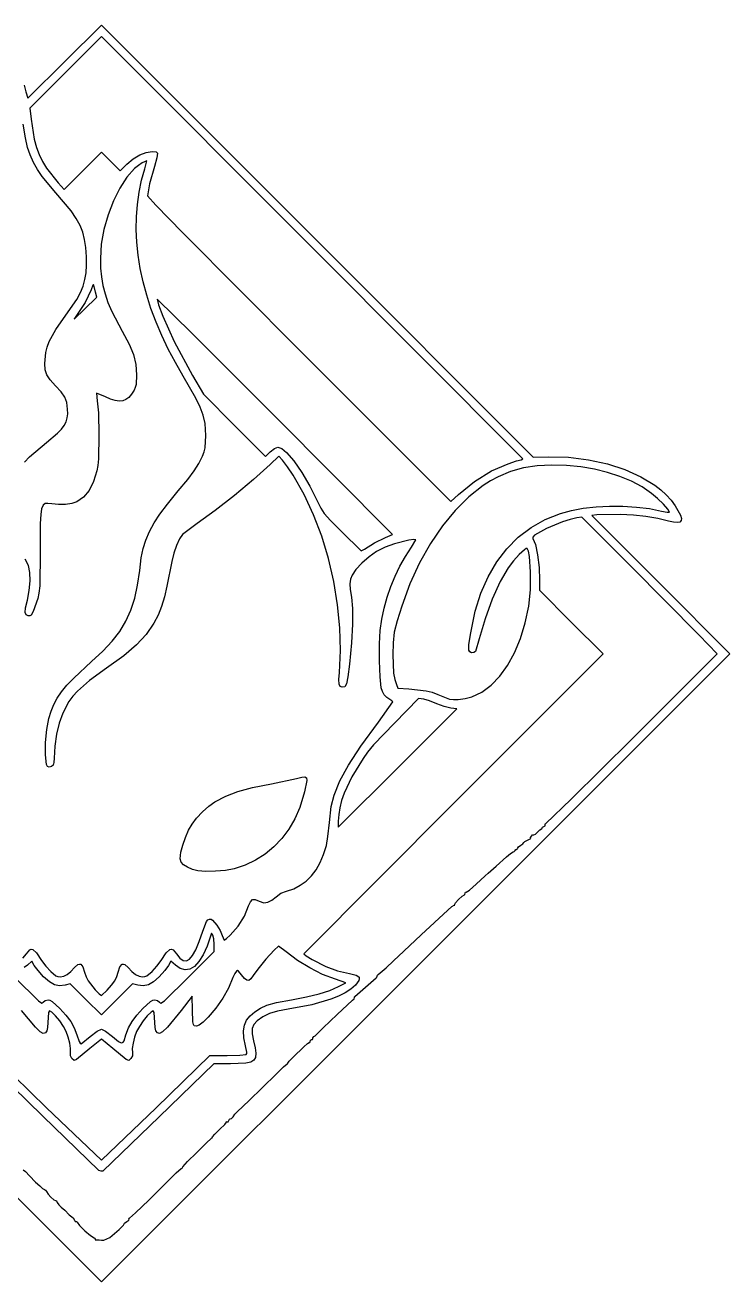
# Model space of a CAD drawing. Extents: x 256 to 574, y 428 to 746.
# Drawn here: x 395.8 to 573.7, y 428.4 to 745.5 of the extents above; entities that cross this region are included whole.
import ezdxf

# ---------------------------------------------------------------- set-up
doc = ezdxf.new("R2010")
doc.units = 0

msp = doc.modelspace()

# ---------------------------------------------------------------- linework, layer by layer
at = {"layer": 'Calque 1'}
for p, q in [((405.88834, 736.3238), (415.0846, 745.5172)), ((415.0846, 745.5172), (469.5848, 691.0175)), ((415.08321, 742.6082), (406.04188, 733.5668)), ((468.26431, 689.4275), (415.08321, 742.6082)), ((396.53715, 727.1304), (405.88834, 736.3238)), ((406.04188, 733.5668), (397.00056, 724.5255)), ((395.584475, 730.374931), (396.04603, 728.6517)), ((396.04603, 728.6517), (396.53715, 727.1304)), ((397.00056, 724.5255), (397.33387, 721.7932)), ((395.915818, 717.051687), (395.36666, 720.5162)), ((397.33387, 721.7932), (398.148191, 716.719003)), ((396.43661, 714.641975), (395.915818, 717.051687)), ((398.148191, 716.719003), (398.683353, 714.674766)), ((397.070284, 712.76225), (396.43661, 714.641975)), ((398.683353, 714.674766), (399.355616, 712.838)), ((410.36595, 708.7877), (415.0802, 713.4964)), ((415.0802, 713.4964), (417.45328, 711.1344)), ((426.387898, 713.413031), (427.85742, 713.6368)), ((427.85742, 713.6368), (428.872563, 713.539913)), ((428.872563, 713.539913), (429.28658, 713.2094)), ((397.95809, 710.8877), (397.070284, 712.76225)), ((398.974013, 709.078117), (397.95809, 710.8877)), ((399.355616, 712.838), (400.203808, 711.117878)), ((400.203808, 711.117878), (401.266753, 709.423572)), ((417.45328, 711.1344), (419.82635, 708.7723)), ((419.82635, 708.7723), (421.53363, 710.4117)), ((421.53363, 710.4117), (423.139592, 711.756419)), ((423.139592, 711.756419), (424.786485, 712.77155)), ((425.41669, 710.7342), (424.420904, 710.119431)), ((424.786485, 712.77155), (426.387898, 713.413031)), ((426.55377, 711.2558), (425.41669, 710.7342)), ((426.0434, 709.2873), (426.55377, 711.2558)), ((429.118588, 712.042113), (428.48435, 709.836)), ((429.28658, 713.2094), (429.118588, 712.042113)), ((400.13548, 707.350537), (398.974013, 709.078117)), ((403.5942, 703.186), (400.13548, 707.350537)), ((401.266753, 709.423572), (404.19221, 705.7491)), ((405.6517, 704.0789), (410.36595, 708.7877)), ((421.516207, 707.14428), (419.725318, 704.392774)), ((423.433782, 709.304568), (421.516207, 707.14428)), ((424.420904, 710.119431), (423.433782, 709.304568)), ((425.226251, 706.364805), (426.0434, 709.2873)), ((428.48435, 709.836), (427.24463, 705.4568)), ((404.19221, 705.7491), (405.6517, 704.0789)), ((419.725318, 704.392774), (418.122466, 701.189488)), ((424.604494, 703.365825), (425.226251, 706.364805)), ((427.24463, 705.4568), (426.72464, 702.4414)), ((407.421395, 698.627656), (403.5942, 703.186)), ((418.122466, 701.189488), (416.769005, 697.673859)), ((424.176929, 700.29682), (424.604494, 703.365825)), ((426.72464, 702.4414), (428.840513, 700.060228)), ((408.731708, 696.746908), (407.421395, 698.627656)), ((416.769005, 697.673859), (415.726287, 693.985327)), ((423.942361, 697.164247), (424.176929, 700.29682)), ((428.840513, 700.060228), (435.556803, 693.164675)), ((409.707895, 694.989075), (408.731708, 696.746908)), ((410.401004, 693.247133), (409.707895, 694.989075)), ((423.89959, 693.974565), (423.942361, 697.164247)), ((410.862082, 691.414056), (410.401004, 693.247133)), ((411.142179, 689.38282), (410.862082, 691.414056)), ((415.726287, 693.985327), (415.055665, 690.263328)), ((424.04742, 690.734232), (423.89959, 693.974565)), ((435.556803, 693.164675), (465.00264, 663.585)), ((411.29234, 687.0464), (411.142179, 689.38282)), ((415.055665, 690.263328), (414.81849, 686.6473)), ((424.384651, 687.449708), (424.04742, 690.734232)), ((521.44541, 636.0482), (468.26431, 689.4275)), ((469.5848, 691.0175), (524.085, 636.5178)), ((411.323488, 684.920993), (411.29234, 687.0464)), ((414.81849, 686.6473), (414.883625, 684.232878)), ((424.910087, 684.12745), (424.384651, 687.449708)), ((410.940625, 681.302006), (411.215238, 683.031753)), ((411.215238, 683.031753), (411.323488, 684.920993)), ((414.883625, 684.232878), (415.091092, 681.97307)), ((415.091092, 681.97307), (415.458989, 679.807699)), ((425.62253, 680.773917), (424.910087, 684.12745)), ((409.784458, 678.014285), (410.472686, 679.655075)), ((410.472686, 679.655075), (410.940625, 681.302006)), ((412.47455, 678.7515), (410.973386, 675.57295)), ((412.96213, 679.883887), (412.47455, 678.7515)), ((413.108746, 680.031623), (412.96213, 679.883887)), ((413.19207, 679.9026), (413.108746, 680.031623)), ((413.61656, 678.1353), (413.19207, 679.9026)), ((415.458989, 679.807699), (416.00541, 677.676588)), ((426.520782, 677.395568), (425.62253, 680.773917)), ((406.1284, 672.362), (408.848976, 676.302959)), ((410.973386, 675.57295), (408.78256, 672.2297)), ((408.848976, 676.302959), (409.784458, 678.014285)), ((410.76748, 673.7696), (413.93774, 676.897)), ((413.93774, 676.897), (413.61656, 678.1353)), ((416.00541, 677.676588), (416.748451, 675.519559)), ((416.748451, 675.519559), (417.706207, 673.276436)), ((427.603644, 673.99886), (426.520782, 677.395568)), ((437.859705, 667.8506), (429.11983, 676.3949)), ((429.11983, 676.3949), (429.526997, 674.912642)), ((403.562171, 668.703642), (406.1284, 672.362)), ((408.363216, 671.471412), (410.76748, 673.7696)), ((417.706207, 673.276436), (420.33825, 668.2912)), ((428.86992, 670.590253), (427.603644, 673.99886)), ((429.526997, 674.912642), (430.58607, 672.121887)), ((408.27512, 671.511317), (408.237828, 671.401203)), ((408.237828, 671.401203), (408.363216, 671.471412)), ((408.78256, 672.2297), (408.27512, 671.511317)), ((430.318412, 667.176205), (428.86992, 670.590253)), ((430.58607, 672.121887), (433.41086, 665.7218)), ((401.921564, 665.678688), (403.562171, 668.703642)), ((420.33825, 668.2912), (422.080421, 665.055436)), ((431.947921, 663.763175), (430.318412, 667.176205)), ((458.85383, 646.8407), (437.859705, 667.8506)), ((400.79557, 660.0996), (401.051167, 662.929789)), ((401.051167, 662.929789), (401.399802, 664.292065)), ((401.399802, 664.292065), (401.921564, 665.678688)), ((422.080421, 665.055436), (423.183422, 662.374588)), ((433.757249, 660.35762), (431.947921, 663.763175)), ((433.41086, 665.7218), (438.10227, 657.1351)), ((465.00264, 663.585), (503.28064, 625.3063)), ((400.902448, 658.526988), (400.79557, 660.0996)), ((423.183422, 662.374588), (423.761091, 659.899445)), ((423.761091, 659.899445), (423.92726, 657.2808)), ((435.7452, 656.966), (433.757249, 660.35762)), ((401.307285, 657.248375), (400.902448, 658.526988)), ((402.136382, 656.005725), (401.307285, 657.248375)), ((423.92726, 657.2808), (423.8208, 654.815425)), ((438.895256, 651.425613), (435.7452, 656.966)), ((438.10227, 657.1351), (440.8804, 652.4104)), ((403.51604, 654.541), (402.136382, 656.005725)), ((404.96504, 652.999998), (403.51604, 654.541)), ((423.34678, 653.4443), (422.693628, 652.390133)), ((423.644514, 654.091116), (423.34678, 653.4443)), ((423.8208, 654.815425), (423.644514, 654.091116)), ((405.871197, 651.663963), (404.96504, 652.999998)), ((406.362886, 650.283395), (405.871197, 651.663963)), ((406.56848, 648.6088), (406.362886, 650.283395)), ((416.10815, 651.7412), (413.83286, 652.6792)), ((413.83286, 652.6792), (414.05518, 650.7442)), ((414.05518, 650.7442), (414.328317, 647.71445)), ((417.416089, 651.148442), (416.10815, 651.7412)), ((418.565586, 650.775688), (417.416089, 651.148442)), ((419.578276, 650.628027), (418.565586, 650.775688)), ((420.475792, 650.71055), (419.578276, 650.628027)), ((421.279768, 651.028348), (420.475792, 650.71055)), ((422.011835, 651.586513), (421.279768, 651.028348)), ((422.693628, 652.390133), (422.011835, 651.586513)), ((439.986165, 649.127127), (438.895256, 651.425613)), ((440.8804, 652.4104), (448.67813, 644.5284)), ((406.452496, 646.410463), (406.57835, 647.44928)), ((406.57835, 647.44928), (406.56848, 648.6088)), ((414.328317, 647.71445), (414.41811, 642.0672)), ((440.7792, 647.0943), (439.986165, 649.127127)), ((441.293295, 644.974725), (440.7792, 647.0943)), ((404.977234, 643.569261), (405.680272, 644.51535)), ((405.680272, 644.51535), (406.162581, 645.447452)), ((406.162581, 645.447452), (406.452496, 646.410463)), ((441.40908, 641.9349), (441.293295, 644.974725)), ((448.67813, 644.5284), (456.47586, 636.6464)), ((488.57443, 616.9537), (458.85383, 646.8407)), ((401.26039, 640.1981), (404.025131, 642.564288)), ((404.025131, 642.564288), (404.977234, 643.569261)), ((414.41811, 642.0672), (414.33001, 636.073988)), ((441.289232, 638.839075), (441.40908, 641.9349)), ((396.91696, 636.554713), (401.26039, 640.1981)), ((440.59478, 636.7568), (441.04523, 637.870894)), ((441.04523, 637.870894), (441.289232, 638.839075)), ((456.47586, 636.6464), (457.68305, 637.8355)), ((457.68305, 637.8355), (458.753088, 638.733817)), ((458.753088, 638.733817), (459.654036, 639.012738)), ((459.654036, 639.012738), (460.593604, 638.664414)), ((460.593604, 638.664414), (461.7795, 637.681)), ((461.7795, 637.681), (463.657588, 635.560608)), ((395.648682, 635.232083), (396.91696, 636.554713)), ((414.181607, 634.414683), (413.93261, 633.0714)), ((414.33001, 636.073988), (414.181607, 634.414683)), ((438.538115, 633.0735), (439.696376, 634.918244)), ((439.696376, 634.918244), (440.59478, 636.7568)), ((457.6378, 634.6567), (453.45436, 630.869122)), ((459.85496, 636.7713), (457.6378, 634.6567)), ((460.77615, 635.7151), (459.85496, 636.7713)), ((462.01986, 634.106084), (460.77615, 635.7151)), ((463.657588, 635.560608), (465.660123, 632.677963)), ((513.51882, 633.0349), (517.749166, 634.855037)), ((517.749166, 634.855037), (519.813185, 635.564533)), ((519.813185, 635.564533), (521.06359, 635.8495)), ((521.06359, 635.8495), (521.44541, 636.0482)), ((525.080817, 634.341841), (521.602081, 633.78615)), ((524.085, 636.5178), (527.8587, 636.6028)), ((528.76693, 634.5266), (525.080817, 634.341841)), ((527.8587, 636.6028), (533.014117, 636.472646)), ((532.470536, 634.406008), (528.76693, 634.5266)), ((536.069083, 634.049291), (532.470536, 634.406008)), ((533.014117, 636.472646), (538.01737, 635.87057)), ((538.01737, 635.87057), (542.780185, 634.8306)), ((542.780185, 634.8306), (547.214288, 633.386763)), ((413.93261, 633.0714), (413.100055, 630.349759)), ((436.876987, 630.874006), (438.538115, 633.0735)), ((463.473337, 631.942275), (462.01986, 634.106084)), ((466.2702, 627.1085), (463.473337, 631.942275)), ((465.660123, 632.677963), (467.683728, 629.196461)), ((509.23506, 630.3809), (513.51882, 633.0349)), ((515.22813, 631.5535), (513.327168, 630.520341)), ((518.32107, 632.857409), (515.22813, 631.5535)), ((521.602081, 633.78615), (518.32107, 632.857409)), ((539.535841, 633.464034), (536.069083, 634.049291)), ((542.84408, 632.657825), (539.535841, 633.464034)), ((545.967069, 631.63825), (542.84408, 632.657825)), ((548.878077, 630.412897), (545.967069, 631.63825)), ((547.214288, 633.386763), (551.231404, 631.573086)), ((551.231404, 631.573086), (554.743261, 629.423598)), ((411.978121, 628.1255), (410.574512, 626.410641)), ((413.100055, 630.349759), (411.978121, 628.1255)), ((431.73571, 624.676216), (434.46998, 627.9712)), ((434.46998, 627.9712), (436.876987, 630.874006)), ((453.45436, 630.869122), (448.661606, 626.8557)), ((467.683728, 629.196461), (469.62503, 625.2795)), ((505.23499, 627.1071), (509.23505, 630.3809)), ((511.458511, 629.328849), (507.83368, 626.491702)), ((509.23505, 630.3809), (509.23506, 630.3809)), ((513.327168, 630.520341), (511.458511, 629.328849)), ((551.550374, 628.989351), (548.878077, 630.412897)), ((553.95723, 627.3752), (551.550374, 628.989351)), ((554.743261, 629.423598), (556.282131, 628.233559)), ((556.282131, 628.233559), (557.661584, 626.972327)), ((400.877731, 624.782195), (400.359135, 624.375953)), ((401.594176, 624.847781), (400.877731, 624.782195)), ((402.54073, 624.7061), (401.594176, 624.847781)), ((404.231118, 624.528377), (402.54073, 624.7061)), ((407.652273, 624.803455), (406.015984, 624.567338)), ((408.89693, 625.2172), (407.652273, 624.803455)), ((410.574512, 626.410641), (408.89693, 625.2172)), ((448.661606, 626.8557), (443.769974, 623.029628)), ((468.645333, 621.984471), (466.2702, 627.1085)), ((469.62503, 625.2795), (470.431492, 623.605486)), ((503.28064, 625.3063), (505.23499, 627.1071)), ((507.83368, 626.491702), (504.384761, 623.083732)), ((555.470449, 626.106078), (553.95723, 627.3752)), ((556.938255, 624.67445), (555.470449, 626.106078)), ((557.661584, 626.972327), (558.870585, 625.644156)), ((558.870585, 625.644156), (559.8981, 624.2533)), ((399.786456, 622.007933), (399.667854, 619.779373)), ((400.00613, 623.495663), (399.786456, 622.007933)), ((400.359135, 624.375953), (400.00613, 623.495663)), ((406.015984, 624.567338), (404.231118, 624.528377)), ((428.413488, 619.964547), (429.813514, 622.144375)), ((429.813514, 622.144375), (431.73571, 624.676216)), ((443.769974, 623.029628), (439.2899, 619.8041)), ((470.690987, 616.556253), (468.645333, 621.984471)), ((470.431492, 623.605486), (471.335949, 622.254938)), ((471.335949, 622.254938), (472.910161, 620.51497)), ((504.384761, 623.083732), (501.14288, 619.146613)), ((527.096217, 620.767131), (530.98693, 622.3264)), ((530.98693, 622.3264), (533.700053, 623.064367)), ((533.700053, 623.064367), (536.712111, 623.616134)), ((536.712111, 623.616134), (539.940976, 623.979816)), ((540.08807, 621.9707), (538.82291, 621.7809)), ((538.82291, 621.7809), (556.26151, 604.3408)), ((539.940976, 623.979816), (543.304521, 624.153525)), ((546.0178, 622.0187), (540.08807, 621.9707)), ((543.304521, 624.153525), (546.720617, 624.135375)), ((549.350378, 621.836292), (546.0178, 622.0187)), ((546.720617, 624.135375), (550.107136, 623.923478)), ((552.515275, 621.498738), (549.350378, 621.836292)), ((550.107136, 623.923478), (553.38195, 623.515949)), ((553.38195, 623.515949), (556.46293, 622.9109)), ((556.46293, 622.9109), (557.892793, 622.630138)), ((558.048124, 623.407522), (556.938255, 624.67445)), ((557.892793, 622.630138), (558.48753, 622.6325)), ((558.48753, 622.6325), (558.048124, 623.407522)), ((559.8981, 624.2533), (561.232488, 621.878241)), ((561.232488, 621.878241), (561.470941, 621.064139)), ((399.667854, 619.779373), (399.60483, 612.5662)), ((427.24573, 617.7256), (428.413488, 619.964547)), ((439.2899, 619.8041), (435.533, 617.0206)), ((472.910161, 620.51497), (475.72589, 617.6727)), ((501.14288, 619.146613), (498.139161, 614.722017)), ((520.286231, 616.282069), (523.525621, 618.748127)), ((523.525621, 618.748127), (527.096217, 620.767131)), ((527.3985, 618.4982), (524.41823, 616.83695)), ((531.471626, 620.214713), (527.3985, 618.4982)), ((533.409236, 620.81802), (531.471626, 620.214713)), ((535.0725, 621.1786), (533.409236, 620.81802)), ((536.32302, 621.3662), (535.0725, 621.1786)), ((548.87732, 608.83), (536.32302, 621.3662)), ((555.482734, 621.010039), (552.515275, 621.498738)), ((558.223, 620.3742), (555.482734, 621.010039)), ((559.477351, 620.090922), (558.223, 620.3742)), ((560.4255, 620.009434), (559.477351, 620.090922)), ((561.071268, 620.138579), (560.4255, 620.009434)), ((561.418475, 620.4872), (561.071268, 620.138579)), ((561.470941, 621.064139), (561.418475, 620.4872)), ((425.642741, 613.49665), (426.299675, 615.559788)), ((426.299675, 615.559788), (427.24573, 617.7256)), ((434.766891, 615.894406), (434.012736, 614.24865)), ((435.533, 617.0206), (434.766891, 615.894406)), ((472.391035, 610.905515), (470.690987, 616.556253)), ((475.72589, 617.6727), (480.65666, 612.8308)), ((484.0436, 614.91845), (486.82011, 616.2482)), ((486.82011, 616.2482), (488.57443, 616.9537)), ((492.654065, 615.559338), (489.03406, 614.6643)), ((493.951036, 615.718214), (492.654065, 615.559338)), ((493.31582, 613.7904), (494.45802, 615.6068)), ((494.45802, 615.6068), (493.951036, 615.718214)), ((517.389139, 613.381638), (520.286231, 616.282069)), ((524.41823, 616.83695), (523.945358, 616.344978)), ((523.945358, 616.344978), (523.99672, 615.9641)), ((523.99672, 615.9641), (524.608736, 614.447867)), ((399.60483, 612.5662), (399.510032, 604.016913)), ((425.163986, 611.100588), (425.642741, 613.49665)), ((433.343341, 612.268769), (432.83151, 610.1402)), ((434.012736, 614.24865), (433.343341, 612.268769)), ((480.65666, 612.8308), (481.45309, 613.3292)), ((481.45306, 613.3292), (484.0436, 614.91845)), ((481.45309, 613.3292), (481.45306, 613.3292)), ((484.53615, 612.6621), (482.646416, 611.367134)), ((486.730531, 613.761563), (484.53615, 612.6621)), ((489.03406, 614.6643), (486.730531, 613.761563)), ((491.795716, 611.470022), (493.31582, 613.7904)), ((498.139161, 614.722017), (495.40473, 609.851617)), ((514.845432, 610.059514), (517.389139, 613.381638)), ((521.835853, 613.14432), (520.556278, 611.974663)), ((522.275611, 613.430646), (521.835853, 613.14432)), ((522.51744, 613.4525), (522.275611, 613.430646)), ((522.836815, 612.748138), (522.51744, 613.4525)), ((523.089452, 611.434813), (522.836815, 612.748138)), ((524.608736, 614.447867), (525.148116, 611.842138)), ((396.69196, 609.1456), (395.834402, 610.734775)), ((397.029761, 607.439944), (396.69196, 609.1456)), ((424.75247, 607.936), (425.163986, 611.100588)), ((432.83151, 610.1402), (431.63744, 603.9171)), ((473.729352, 605.113925), (472.391035, 610.905515)), ((480.83515, 609.799), (479.332254, 608.178891)), ((482.646416, 611.367134), (480.83515, 609.799)), ((489.186426, 606.485668), (490.417264, 609.029795)), ((490.417264, 609.029795), (491.795716, 611.470022)), ((495.40473, 609.851617), (492.970711, 604.577087)), ((512.666202, 606.32838), (514.845432, 610.059514)), ((519.066173, 610.336348), (517.753, 608.6222)), ((520.556278, 611.974663), (519.066173, 610.336348)), ((523.376859, 607.5647), (523.089452, 611.434813)), ((525.148116, 611.842138), (525.532293, 608.663989)), ((397.091146, 605.2736), (397.029761, 607.439944)), ((424.224355, 604.218269), (424.75247, 607.936)), ((477.972609, 605.680816), (477.820135, 604.558125)), ((478.36763, 606.728), (477.972609, 605.680816)), ((479.332254, 608.178891), (478.36763, 606.728)), ((488.109162, 603.853588), (489.186426, 606.485668)), ((510.862538, 602.200915), (512.666202, 606.32838)), ((517.753, 608.6222), (515.756386, 605.125341)), ((523.344359, 603.009013), (523.376859, 607.5647)), ((525.532293, 608.663989), (525.6787, 605.4305)), ((565.96032, 591.5798), (548.87732, 608.83)), ((396.4125, 600.4272), (396.883074, 602.863656)), ((396.883074, 602.863656), (397.091146, 605.2736)), ((399.510032, 604.016913), (399.334698, 602.218352)), ((423.497958, 600.901394), (424.224355, 604.218269)), ((431.63744, 603.9171), (431.03107, 601.230483)), ((474.689813, 599.26315), (473.729352, 605.113925)), ((477.820135, 604.558125), (477.904316, 603.140797)), ((477.904316, 603.140797), (478.21926, 601.2097)), ((487.191437, 601.149503), (488.109162, 603.853588)), ((492.970711, 604.577087), (490.86823, 598.9401)), ((515.756386, 605.125341), (513.741745, 600.6466)), ((522.95665, 598.9346), (523.344359, 603.009013)), ((525.6787, 605.4305), (525.679, 602.911)), ((525.679, 602.911), (533.68167, 594.9051)), ((556.26151, 604.3408), (573.70021, 586.9006)), ((395.960566, 598.457425), (396.4125, 600.4272)), ((399.01235, 600.85), (397.90066, 597.5907)), ((399.334698, 602.218352), (399.01235, 600.85)), ((422.531124, 597.905528), (423.497958, 600.901394)), ((431.03107, 601.230483), (430.294184, 598.833938)), ((478.21926, 601.2097), (478.499898, 598.350178)), ((486.43921, 598.389361), (487.191437, 601.149503)), ((509.44553, 597.6898), (510.862538, 602.200915)), ((513.741745, 600.6466), (511.908529, 595.675784)), ((395.839385, 597.27785), (395.960566, 598.457425)), ((396.060437, 596.684775), (395.839385, 597.27785)), ((396.6352, 596.4745), (396.060437, 596.684775)), ((397.039841, 596.469047), (396.6352, 596.4745)), ((397.335032, 596.608625), (397.039841, 596.469047)), ((397.90066, 597.5907), (397.335032, 596.608625)), ((421.281697, 595.150825), (422.531124, 597.905528)), ((429.398438, 596.647898), (428.31549, 594.5928)), ((430.294184, 598.833938), (429.398438, 596.647898)), ((475.256292, 593.434859), (474.689813, 599.26315)), ((478.499898, 598.350178), (478.50014, 594.4091)), ((485.858444, 595.589111), (486.43921, 598.389361)), ((490.86823, 598.9401), (489.695334, 595.204536)), ((508.215479, 591.7381), (509.44553, 597.6898)), ((522.054828, 594.667749), (522.95665, 598.9346)), ((419.707524, 592.557438), (421.281697, 595.150825)), ((428.31549, 594.5928), (426.386885, 591.746898)), ((475.412663, 587.71072), (475.256292, 593.434859)), ((478.50014, 594.4091), (478.227824, 589.637472)), ((485.4551, 592.7647), (485.858444, 595.589111)), ((489.695334, 595.204536), (489.005176, 592.331838)), ((511.908529, 595.675784), (510.45619, 590.7027)), ((520.845302, 590.723639), (522.054828, 594.667749)), ((533.68167, 594.9051), (541.68431, 586.8992)), ((415.416315, 587.535222), (417.766448, 590.045519)), ((417.766448, 590.045519), (419.707524, 592.557438)), ((426.386885, 591.746898), (423.980564, 589.127638)), ((485.275799, 589.417828), (485.4551, 592.7647)), ((489.005176, 592.331838), (488.68111, 589.687495)), ((507.852489, 589.182691), (508.215479, 591.7381)), ((510.45619, 590.7027), (509.47602, 587.4969)), ((519.353252, 587.142194), (520.845302, 590.723639)), ((570.48902, 586.8657), (565.96032, 591.5798)), ((412.61497, 584.9467), (415.416315, 587.535222)), ((423.980564, 589.127638), (420.75053, 586.407258)), ((475.1428, 582.1724), (475.412663, 587.71072)), ((478.227824, 589.637472), (477.69079, 584.2863)), ((485.273851, 585.1259), (485.275799, 589.417828)), ((488.68111, 589.687495), (488.60649, 586.637)), ((573.70021, 586.9006), (494.45811, 507.6582)), ((541.68431, 586.8992), (503.91601, 549.1302)), ((507.80457, 587.7943), (507.852489, 589.182691)), ((508.073693, 587.37218), (507.80457, 587.7943)), ((508.530435, 587.166163), (508.073693, 587.37218)), ((509.042107, 587.199864), (508.530435, 587.166163)), ((509.47602, 587.4969), (509.042107, 587.199864)), ((517.603863, 583.963338), (519.353252, 587.142194)), ((548.95982, 565.3353), (570.48902, 586.8657)), ((408.087408, 580.774144), (412.61497, 584.9467)), ((420.75053, 586.407258), (416.35079, 583.258)), ((477.69079, 584.2863), (477.277838, 581.075536)), ((485.428273, 581.041722), (485.273851, 585.1259)), ((488.60649, 586.637), (488.821153, 582.016075)), ((515.622315, 581.226996), (517.603863, 583.963338)), ((406.404262, 578.995534), (408.087408, 580.774144)), ((416.35079, 583.258), (412.06221, 580.156592)), ((475.030674, 580.364297), (475.1428, 582.1724)), ((475.10128, 579.214525), (475.030674, 580.364297)), ((477.277838, 581.075536), (476.928959, 579.323063)), ((485.71808, 578.3181), (485.428273, 581.041722)), ((488.821153, 582.016075), (489.102275, 580.438081)), ((489.102275, 580.438081), (489.52333, 579.1518)), ((513.433792, 578.973092), (515.622315, 581.226996)), ((403.957063, 575.730544), (405.043625, 577.335875)), ((405.043625, 577.335875), (406.404262, 578.995534)), ((409.019644, 577.465463), (407.862103, 576.16739)), ((412.06221, 580.156592), (409.019644, 577.465463)), ((475.377033, 578.610341), (475.10128, 579.214525)), ((475.88035, 578.439), (475.377033, 578.610341)), ((476.508385, 578.590383), (475.88035, 578.439)), ((476.928959, 579.323063), (476.508385, 578.590383)), ((486.016074, 577.358834), (485.71808, 578.3181)), ((486.475824, 576.552625), (486.016074, 577.358834)), ((489.52333, 579.1518), (489.89918, 578.2522)), ((489.89918, 578.2522), (492.70265, 578.071)), ((492.70265, 578.071), (497.043936, 577.585338)), ((497.043936, 577.585338), (498.602871, 577.194414)), ((498.602871, 577.194414), (499.98756, 576.6595)), ((508.53655, 576.0723), (511.063476, 577.241552)), ((511.063476, 577.241552), (513.433792, 578.973092)), ((402.412421, 572.424378), (403.09614, 574.114919)), ((403.09614, 574.114919), (403.957063, 575.730544)), ((406.89185, 574.844252), (405.34759, 571.9526)), ((407.862103, 576.16739), (406.89185, 574.844252)), ((485.01345, 569.6486), (488.63719, 574.735)), ((487.104576, 575.889703), (486.475824, 576.552625)), ((487.90958, 575.3603), (487.104576, 575.889703)), ((488.423452, 575.020463), (487.90958, 575.3603)), ((488.63719, 574.735), (488.423452, 575.020463)), ((495.11919, 575.5715), (489.02422, 569.3964)), ((496.4234, 575.4226), (495.11919, 575.5715)), ((497.932899, 575.033437), (496.4234, 575.4226)), ((499.73069, 574.307), (497.932899, 575.033437)), ((501.604799, 573.556513), (499.73069, 574.307)), ((499.98756, 576.6595), (502.947586, 575.471313)), ((502.947586, 575.471313), (503.942353, 575.340114)), ((503.942353, 575.340114), (505.1269, 575.3908)), ((505.1269, 575.3908), (506.87304, 575.649313)), ((506.87304, 575.649313), (508.53647, 576.0723)), ((508.53647, 576.0723), (508.53655, 576.0723)), ((401.85747, 570.5943), (402.412421, 572.424378)), ((405.34759, 571.9526), (404.433138, 569.415347)), ((489.8311, 558.0631), (504.7832, 573.0112)), ((503.25825, 573.1757), (501.604799, 573.556513)), ((504.7832, 573.0112), (503.25825, 573.1757)), ((401.018401, 564.513713), (401.324399, 567.774145)), ((401.324399, 567.774145), (401.85747, 570.5943)), ((404.433138, 569.415347), (403.752977, 566.59825)), ((480.58759, 563.563567), (485.01345, 569.6486)), ((489.02422, 569.3964), (483.785326, 563.906025)), ((400.970578, 561.375473), (401.018401, 564.513713)), ((403.752977, 566.59825), (403.327948, 563.610753)), ((533.679758, 550.17565), (548.95982, 565.3353)), ((401.21203, 558.9219), (400.970578, 561.375473)), ((403.327948, 563.610753), (403.17889, 560.5623)), ((477.434304, 558.771188), (480.58759, 563.563567)), ((482.278229, 562.099284), (481.1166, 560.4711)), ((483.785326, 563.906025), (482.278229, 562.099284)), ((401.451701, 558.471438), (401.21203, 558.9219)), ((401.93822, 558.3266), (401.451701, 558.471438)), ((402.53411, 558.433673), (401.93822, 558.3266)), ((402.91542, 558.798438), (402.53411, 558.433673)), ((403.118297, 559.486208), (402.91542, 558.798438)), ((403.17889, 560.5623), (403.118297, 559.486208)), ((475.269815, 554.804014), (477.434304, 558.771188)), ((481.1166, 560.4711), (478.330535, 555.86573)), ((458.04509, 554.0908), (464.35466, 555.4489)), ((464.35466, 555.4489), (465.630775, 555.791362)), ((465.630775, 555.791362), (466.423031, 555.833)), ((466.94125, 554.9376), (466.38408, 552.0217)), ((466.423031, 555.833), (466.827749, 555.554762)), ((466.827749, 555.554762), (466.94125, 554.9376)), ((474.879, 543.115), (489.8311, 558.0631)), ((478.330535, 555.86573), (476.387473, 551.757337)), ((446.491745, 551.004447), (449.524295, 552.159575)), ((449.524295, 552.159575), (453.239518, 553.145241)), ((453.239518, 553.145241), (458.04509, 554.0908)), ((466.38408, 552.0217), (465.18587, 548.1401)), ((473.81035, 551.1946), (475.269815, 554.804014)), ((476.387473, 551.757337), (475.720208, 549.859423)), ((442.215498, 548.466625), (443.73419, 549.5505)), ((443.73419, 549.5505), (446.491745, 551.004447)), ((503.91601, 549.1302), (466.14771, 511.1883)), ((473.077426, 548.358688), (473.81035, 551.1946)), ((475.720208, 549.859423), (475.249463, 548.049652)), ((527.17522, 543.9626), (533.679758, 550.17565)), ((437.98003, 543.9412), (439.12187, 545.450887)), ((439.12187, 545.450887), (440.605875, 547.029725)), ((440.605875, 547.029725), (442.215498, 548.466625)), ((465.18587, 548.1401), (463.94207, 545.286151)), ((472.61595, 544.3407), (473.077426, 548.358688)), ((474.970495, 546.315988), (474.87856, 544.6464)), ((475.249463, 548.049652), (474.970495, 546.315988)), ((436.301723, 540.543475), (437.105285, 542.369406)), ((437.105285, 542.369406), (437.98003, 543.9412)), ((462.426288, 542.663394), (460.655179, 540.28734)), ((463.94207, 545.286151), (462.426288, 542.663394)), ((472.240141, 540.802713), (472.61595, 544.3407)), ((474.87856, 544.6464), (474.879, 543.115)), ((525.17689, 541.9023), (525.708179, 542.476738)), ((525.708179, 542.476738), (526.14103, 542.7157)), ((526.14103, 542.7157), (526.354623, 542.784575)), ((526.354623, 542.784575), (526.35883, 542.9502)), ((526.35883, 542.9502), (526.41886, 543.158275)), ((526.41886, 543.158275), (526.76671, 543.3293)), ((526.76671, 543.3293), (527.122671, 543.5206)), ((527.11972, 543.7971), (527.050338, 543.982525)), ((527.050338, 543.982525), (527.17522, 543.9626)), ((527.122671, 543.5206), (527.11972, 543.7971)), ((435.635699, 538.632156), (436.301723, 540.543475)), ((460.655179, 540.28734), (458.645398, 538.1735)), ((471.86062, 538.4789), (472.240141, 540.802713)), ((521.476859, 538.975225), (521.71002, 539.2658)), ((521.71002, 539.2658), (521.980094, 539.533375)), ((521.980094, 539.533375), (522.62942, 539.8389)), ((522.62942, 539.8389), (523.43249, 540.2877)), ((523.398122, 540.559964), (523.593906, 540.903713)), ((523.43249, 540.2877), (523.398122, 540.559964)), ((523.593906, 540.903713), (523.90214, 541.175255)), ((523.90214, 541.175255), (524.20512, 541.2309)), ((524.20512, 541.2309), (524.64041, 541.35735)), ((524.64041, 541.35735), (525.17689, 541.9023)), ((434.951185, 535.194075), (435.17357, 536.8042)), ((435.17357, 536.8042), (435.635699, 538.632156)), ((456.4136, 536.337385), (453.976443, 534.794506)), ((458.645398, 538.1735), (456.4136, 536.337385)), ((470.301119, 534.191013), (471.158632, 536.214776)), ((471.158632, 536.214776), (471.86062, 538.4789)), ((517.29975, 535.6381), (518.362334, 536.52565)), ((518.362334, 536.52565), (519.0038, 536.8948)), ((519.0038, 536.8948), (519.289606, 537.010975)), ((519.289606, 537.010975), (519.49709, 537.2902)), ((519.49709, 537.2902), (519.673799, 537.52645)), ((519.673799, 537.52645), (519.88566, 537.5392)), ((519.88566, 537.5392), (520.052945, 537.554738)), ((520.052945, 537.554738), (520.12252, 537.7985)), ((520.12252, 537.7985), (520.355685, 538.205575)), ((520.355685, 538.205575), (520.91627, 538.6146)), ((520.91627, 538.6146), (521.476859, 538.975225)), ((435.20397, 534.3095), (434.951185, 535.194075)), ((435.810533, 533.657758), (435.20397, 534.3095)), ((436.815981, 533.032688), (435.810533, 533.657758)), ((438.079919, 532.505548), (436.815981, 533.032688)), ((451.350581, 533.560374), (448.55267, 532.6505)), ((453.976443, 534.794506), (451.350581, 533.560374)), ((469.286843, 532.406199), (470.301119, 534.191013)), ((512.69771, 531.4978), (514.70613, 533.323)), ((514.70613, 533.323), (517.29975, 535.6381)), ((439.46195, 532.1476), (438.079919, 532.505548)), ((441.428676, 531.978608), (439.46184, 532.1476)), ((439.46184, 532.1476), (439.46195, 532.1476)), ((443.883809, 532.021837), (441.428676, 531.978608)), ((446.400664, 532.253673), (443.883809, 532.021837)), ((448.55267, 532.6505), (446.400664, 532.253673)), ((466.783055, 529.547779), (468.114568, 530.858925)), ((468.114568, 530.858925), (469.286843, 532.406199)), ((509.63413, 528.7965), (511.92044, 530.8664)), ((511.92044, 530.8664), (512.69771, 531.4978)), ((459.16703, 525.575), (460.392685, 526.4658)), ((460.392685, 526.4658), (461.82072, 527.017)), ((461.82072, 527.017), (463.637368, 527.628227)), ((463.637368, 527.628227), (465.291067, 528.47135)), ((465.291067, 528.47135), (466.783055, 529.547779)), ((506.835067, 526.183975), (506.89336, 526.4594)), ((506.89336, 526.4594), (506.960107, 526.709488)), ((506.960107, 526.709488), (507.12059, 526.7315)), ((507.12059, 526.7315), (507.95268, 527.28025)), ((507.95268, 527.28025), (509.63413, 528.7965)), ((451.180855, 520.718613), (452.2534, 523.2679)), ((452.2534, 523.2679), (452.705997, 524.347453)), ((452.705997, 524.347453), (453.195949, 524.859575)), ((453.195949, 524.859575), (453.877584, 524.873584)), ((453.877584, 524.873584), (454.90523, 524.4588)), ((454.90523, 524.4588), (456.050687, 524.03895)), ((456.050687, 524.03895), (457.05957, 524.2086)), ((457.05957, 524.2086), (458.080293, 524.742513)), ((458.080293, 524.742513), (459.16703, 525.575)), ((503.529556, 523.113613), (504.11525, 523.4415)), ((504.11525, 523.4415), (504.247717, 523.436462)), ((504.19465, 523.5422), (504.454485, 524.039991)), ((504.247717, 523.436462), (504.19465, 523.5422)), ((504.454485, 524.039991), (505.24875, 524.929975)), ((505.24875, 524.929975), (506.141032, 525.765622)), ((506.141032, 525.765622), (506.69492, 526.1004)), ((506.69492, 526.1004), (506.835067, 526.183975)), ((449.58136, 518.1997), (451.180855, 520.718613)), ((495.78866, 515.9928), (502.49294, 522.2068)), ((502.49294, 522.2068), (503.529556, 523.113613)), ((439.795665, 514.28765), (440.72264, 516.9193)), ((440.72264, 516.9193), (441.641138, 519.384263)), ((441.641138, 519.384263), (441.975586, 519.786095)), ((441.975586, 519.786095), (442.38022, 519.911)), ((442.38022, 519.911), (442.778438, 519.893634)), ((442.778438, 519.893634), (443.152866, 519.692425)), ((443.152866, 519.692425), (444.17959, 518.4558)), ((444.17959, 518.4558), (445.046154, 517.040325)), ((445.046154, 517.040325), (445.58277, 515.7948)), ((447.587765, 515.889), (449.58136, 518.1997)), ((438.932679, 512.23697), (439.795665, 514.28765)), ((442.7335, 515.861), (441.77275, 513.155488)), ((442.8999, 516.3901), (442.7335, 515.861)), ((443.19855, 515.861), (442.8999, 516.3901)), ((443.422177, 514.970562), (443.19855, 515.861)), ((443.54046, 513.5729), (443.422177, 514.970562)), ((445.58277, 515.7948), (446.04651, 514.6703)), ((446.04651, 514.6703), (446.634268, 515.017019)), ((446.634268, 515.017019), (447.587765, 515.889)), ((491.37998, 511.8256), (495.78866, 515.9928)), ((395.266421, 510.121645), (396.152, 511.2109)), ((396.152, 511.2109), (397.000773, 512.167606)), ((397.000773, 512.167606), (397.392091, 512.327582)), ((397.392091, 512.327582), (397.79417, 512.2608)), ((397.79417, 512.2608), (398.729032, 511.403444)), ((398.729032, 511.403444), (400.0022, 509.5085)), ((430.16426, 509.5085), (431.437428, 511.403444)), ((431.437428, 511.403444), (432.37229, 512.2608)), ((432.37229, 512.2608), (432.774369, 512.327582)), ((432.774369, 512.327582), (433.165687, 512.167606)), ((433.165687, 512.167606), (434.01446, 511.2109)), ((434.01446, 511.2109), (434.900039, 510.121645)), ((436.87616, 505.1104), (443.58366, 511.814)), ((437.32124, 509.812638), (438.114323, 510.75079)), ((438.114323, 510.75079), (438.932679, 512.23697)), ((440.750139, 510.940764), (439.673554, 509.223442)), ((441.77275, 513.155488), (440.750139, 510.940764)), ((443.58366, 511.814), (443.54046, 513.5729)), ((458.673589, 512.09095), (456.615571, 509.8263)), ((459.77832, 513.0827), (458.673589, 512.09095)), ((461.7061, 511.6801), (459.77832, 513.0827)), ((464.607655, 509.51988), (461.7061, 511.6801)), ((466.14771, 511.1883), (466.769672, 510.691712)), ((466.769672, 510.691712), (468.270844, 509.77715)), ((488.78462, 509.3782), (491.37998, 511.8256)), ((415.08341, 428.4158), (335.70931, 507.6576)), ((396.40912, 508.3294), (395.635573, 507.71618)), ((397.53142, 509.3639), (396.40912, 508.3294)), ((398.147, 508.2686), (397.53142, 509.3639)), ((399.095744, 506.971837), (398.147, 508.2686)), ((400.0022, 509.5085), (401.0596, 508.067375)), ((401.0596, 508.067375), (402.30147, 506.7092)), ((407.371305, 506.717502), (408.33822, 507.7449)), ((408.33822, 507.7449), (409.171673, 508.484742)), ((409.171673, 508.484742), (409.534161, 508.599367)), ((409.534161, 508.599367), (409.862036, 508.543087)), ((409.862036, 508.543087), (410.418594, 507.915689)), ((410.418594, 507.915689), (410.85063, 506.5983)), ((494.45811, 507.6582), (415.08341, 428.4158)), ((419.31583, 506.5983), (419.747866, 507.915689)), ((419.747866, 507.915689), (420.304424, 508.543088)), ((420.304424, 508.543088), (420.632299, 508.599367)), ((420.632299, 508.599367), (420.994787, 508.484742)), ((420.994787, 508.484742), (421.82824, 507.7449)), ((421.82824, 507.7449), (422.795155, 506.717502)), ((427.86499, 506.7092), (429.10686, 508.067375)), ((429.10686, 508.067375), (430.16426, 509.5085)), ((432.01912, 508.2686), (431.070376, 506.971837)), ((432.6347, 509.3639), (432.01912, 508.2686)), ((433.757, 508.3294), (432.6347, 509.3639)), ((434.985175, 507.460482), (433.757, 508.3294)), ((434.900039, 510.121645), (435.733456, 509.514536)), ((436.198804, 507.122042), (434.985175, 507.460482)), ((435.733456, 509.514536), (436.53407, 509.406043)), ((436.53407, 509.406043), (437.32124, 509.812638)), ((438.550879, 508.010138), (437.39, 507.307466)), ((439.673554, 509.223442), (438.550879, 508.010138)), ((456.615571, 509.8263), (454.53552, 507.35465)), ((467.713596, 507.611238), (464.607655, 509.51988)), ((470.926714, 506.008202), (467.713596, 507.611238)), ((468.270844, 509.77715), (471.72252, 507.961)), ((471.72252, 507.961), (474.712745, 506.868062)), ((484.92081, 505.9386), (486.92723, 507.6584)), ((486.92723, 507.6584), (488.78462, 509.3782)), ((393.28986, 505.1104), (399.180124, 499.354038)), ((400.51233, 505.3921), (399.095744, 506.971837)), ((401.957094, 504.082767), (400.51233, 505.3921)), ((402.30147, 506.7092), (403.613636, 505.646412)), ((403.613636, 505.646412), (404.128258, 505.457989)), ((404.128258, 505.457989), (404.71248, 505.4099)), ((404.71248, 505.4099), (405.564487, 505.553892)), ((405.564487, 505.553892), (406.448745, 505.988462)), ((406.448745, 505.988462), (407.371305, 506.717502)), ((410.85063, 506.5983), (411.224777, 505.403075)), ((411.224777, 505.403075), (411.71408, 504.3601)), ((411.71408, 504.3601), (413.519297, 502.12125)), ((417.663535, 503.278411), (418.441711, 504.384413)), ((418.441711, 504.384413), (418.971976, 505.456908)), ((418.971976, 505.456908), (419.31583, 506.5983)), ((422.795155, 506.717502), (423.717715, 505.988463)), ((423.717715, 505.988463), (424.601973, 505.553892)), ((424.601973, 505.553892), (425.45398, 505.4099)), ((425.45398, 505.4099), (426.038202, 505.457989)), ((426.038202, 505.457989), (426.552824, 505.646413)), ((426.552824, 505.646413), (427.86499, 506.7092)), ((429.65379, 505.3921), (428.209026, 504.082683)), ((431.070376, 506.971837), (429.65379, 505.3921)), ((430.985896, 499.354038), (436.87616, 505.1104)), ((437.39, 507.307466), (436.198804, 507.122042)), ((448.29057, 505.2076), (447.144563, 502.55898)), ((448.733315, 506.1883), (448.29057, 505.2076)), ((449.14681, 506.7865), (448.733315, 506.1883)), ((449.406117, 506.952522), (449.14681, 506.7865)), ((449.703168, 506.82385), (449.406117, 506.952522)), ((451.21213, 504.982), (449.703168, 506.82385)), ((451.755905, 504.501658), (451.21213, 504.982)), ((452.295741, 504.468138), (451.755905, 504.501658)), ((452.831912, 504.881523), (452.295741, 504.468138)), ((453.36469, 505.7419), (452.831912, 504.881523)), ((454.53552, 507.35465), (453.36469, 505.7419)), ((474.1498, 504.7648), (470.926714, 506.008202)), ((476.76902, 503.9079), (474.1498, 504.7648)), ((474.712745, 506.868062), (477.74131, 506.212)), ((477.74131, 506.212), (479.347024, 505.8372)), ((480.039356, 504.428762), (479.17844, 503.2884)), ((479.347024, 505.8372), (479.830075, 505.577451)), ((479.830075, 505.577451), (480.104295, 505.260575)), ((480.172962, 504.879902), (480.039356, 504.428762)), ((480.104295, 505.260575), (480.172962, 504.879902)), ((481.77254, 502.7636), (484.4573, 505.1448)), ((484.4573, 505.1448), (484.606374, 505.261387)), ((484.606374, 505.261387), (484.66838, 505.5417)), ((484.66838, 505.5417), (484.74253, 505.822012)), ((484.74253, 505.822012), (484.92081, 505.9386)), ((403.230676, 503.339112), (401.957094, 504.082767)), ((404.496851, 503.097677), (403.230676, 503.339112)), ((405.91939, 503.295), (404.496851, 503.097677)), ((407.20675, 503.6224), (405.91939, 503.295)), ((411.14491, 499.6908), (407.20675, 503.6224)), ((413.519297, 502.12125), (414.517209, 501.084072)), ((414.517209, 501.084072), (415.08345, 500.6474)), ((415.08345, 500.6474), (416.57639, 502.0365)), ((416.57595, 502.0365), (417.663535, 503.278411)), ((416.57639, 502.0365), (416.57595, 502.0365)), ((422.95937, 503.6224), (419.02121, 499.6908)), ((424.24673, 503.295), (422.95937, 503.6224)), ((425.669269, 503.097648), (424.24673, 503.295)), ((426.935444, 503.339037), (425.669269, 503.097648)), ((428.209026, 504.082683), (426.935444, 503.339037)), ((447.144563, 502.55898), (445.699091, 499.982838)), ((466.839349, 500.29783), (470.040809, 501.086288)), ((470.040809, 501.086288), (472.733789, 501.970877)), ((472.733789, 501.970877), (474.96405, 502.9646)), ((474.96405, 502.9646), (476.76902, 503.9079)), ((476.648287, 501.354981), (474.964703, 500.495531)), ((478.05139, 502.285409), (476.648287, 501.354981)), ((479.17844, 503.2884), (478.05139, 502.285409)), ((479.05758, 500.3823), (481.77254, 502.7636)), ((399.180124, 499.354038), (400.057296, 498.776327)), ((400.057296, 498.776327), (400.25964, 498.821626)), ((400.25964, 498.821626), (400.41144, 498.9979)), ((400.41144, 498.9979), (400.921117, 499.438775)), ((400.921117, 499.438775), (401.61561, 499.5891)), ((401.61561, 499.5891), (402.10166, 499.495228)), ((402.10166, 499.495228), (402.682859, 499.156875)), ((402.682859, 499.156875), (404.5955, 497.4063)), ((415.08306, 495.7593), (411.14491, 499.6908)), ((419.02121, 499.6908), (415.08306, 495.7593)), ((425.57052, 497.4063), (427.483161, 499.156875)), ((427.483161, 499.156875), (428.06436, 499.495228)), ((428.06436, 499.495228), (428.55041, 499.5891)), ((428.55041, 499.5891), (429.244902, 499.438775)), ((429.244902, 499.438775), (429.75458, 498.9979)), ((429.75458, 498.9979), (429.90638, 498.821626)), ((429.90638, 498.821626), (430.108724, 498.776327)), ((430.108724, 498.776327), (430.985896, 499.354038)), ((437.96952, 500.515), (435.21968, 496.8662)), ((438.04042, 496.9432), (437.96952, 500.515)), ((445.699091, 499.982838), (443.975926, 497.513852)), ((455.271611, 497.512489), (456.84622, 498.253)), ((456.84622, 498.253), (459.261833, 498.870663)), ((459.261833, 498.870663), (463.08365, 499.5925)), ((468.186802, 498.327206), (462.18464, 497.2075)), ((463.08365, 499.5925), (466.839349, 500.29783)), ((472.996213, 499.705475), (468.186802, 498.327206)), ((474.964703, 500.495531), (472.996213, 499.705475)), ((474.56102, 495.8635), (478.46136, 499.4876)), ((478.46136, 499.4876), (478.874997, 499.855887)), ((478.874997, 499.855887), (478.96198, 500.1467)), ((478.92998, 500.3131), (479.05758, 500.3823)), ((478.96198, 500.1467), (478.92998, 500.3131)), ((398.416853, 492.669263), (394.94644, 496.8662)), ((401.75497, 496.3436), (401.59292, 493.8532)), ((401.974898, 496.794463), (401.75497, 496.3436)), ((402.55055, 496.4336), (401.974898, 496.794463)), ((403.510197, 495.508852), (402.55055, 496.4336)), ((404.553713, 494.241288), (403.510197, 495.508852)), ((404.5955, 497.4063), (406.151216, 495.725394)), ((406.151216, 495.725394), (407.335744, 494.126875)), ((422.828632, 494.124288), (424.013453, 495.723777)), ((424.013453, 495.723777), (425.57052, 497.4063)), ((426.655923, 495.508852), (425.612408, 494.241288)), ((427.61557, 496.4336), (426.655923, 495.508852)), ((428.191223, 496.794463), (427.61557, 496.4336)), ((428.41115, 496.3436), (428.191223, 496.794463)), ((428.5732, 493.8532), (428.41115, 496.3436)), ((435.21968, 496.8662), (431.749268, 492.669263)), ((438.180151, 493.999525), (438.04042, 496.9432)), ((441.99684, 495.1867), (440.741931, 493.928345)), ((443.975926, 497.513852), (441.99684, 495.1867)), ((451.72782, 494.4266), (452.606622, 495.520192)), ((452.606622, 495.520192), (453.823149, 496.575188)), ((453.823149, 496.575188), (455.271611, 497.512489)), ((455.821713, 495.32013), (454.43105, 494.3112)), ((457.491898, 496.107162), (455.821713, 495.32013)), ((459.570056, 496.720289), (457.491898, 496.107162)), ((462.18464, 497.2075), (459.570056, 496.720289)), ((471.0419, 492.4876), (474.56102, 495.8635)), ((399.640356, 491.522914), (398.416853, 492.669263)), ((400.41704, 491.1223), (399.640356, 491.522914)), ((401.311025, 491.770338), (400.946197, 491.279973)), ((401.522831, 492.619408), (401.311025, 491.770338)), ((401.59292, 493.8532), (401.522831, 492.619408)), ((405.506189, 492.86278), (404.553713, 494.241288)), ((406.19272, 491.6052), (405.506189, 492.86278)), ((406.718314, 490.176542), (406.19272, 491.6052)), ((407.335744, 494.126875), (408.221919, 492.497194)), ((408.221919, 492.497194), (408.88258, 490.7228)), ((412.2868, 490.3287), (414.040424, 491.665638)), ((414.040424, 491.665638), (415.08301, 492.1808)), ((415.08301, 492.1808), (416.135504, 491.6576)), ((416.135504, 491.6576), (417.91855, 490.2956)), ((421.28622, 490.7228), (421.94368, 492.49493)), ((421.94368, 492.49493), (422.828632, 494.124288)), ((423.9734, 491.6052), (423.447806, 490.176542)), ((424.659931, 492.86278), (423.9734, 491.6052)), ((425.612408, 494.241288), (424.659931, 492.86278)), ((428.643138, 492.619408), (428.5732, 493.8532)), ((428.85496, 491.770338), (428.643138, 492.619408)), ((429.219873, 491.279973), (428.85496, 491.770338)), ((430.525764, 491.522914), (429.74908, 491.1223)), ((431.749268, 492.669263), (430.525764, 491.522914)), ((438.321382, 493.359147), (438.180151, 493.999525)), ((438.5385, 493.0519), (438.321382, 493.359147)), ((439.076931, 492.900573), (438.5385, 493.0519)), ((439.790018, 493.179513), (439.076931, 492.900573)), ((440.741931, 493.928345), (439.790018, 493.179513)), ((450.93715, 491.737375), (451.166851, 493.179666)), ((451.035911, 490.032322), (450.93715, 491.737375)), ((451.166851, 493.179666), (451.72782, 494.4266)), ((453.167023, 492.351837), (453.137449, 491.040192)), ((453.58675, 493.382364), (453.167023, 492.351837)), ((454.43105, 494.3112), (453.58675, 493.382364)), ((469.91742, 491.3112), (471.0419, 492.4876)), ((400.946197, 491.279973), (400.41704, 491.1223)), ((407.097601, 488.671263), (406.718314, 490.176542)), ((407.291228, 487.287802), (407.097601, 488.671263)), ((408.88258, 490.7228), (409.495299, 489.042713)), ((409.495299, 489.042713), (409.751399, 488.618698)), ((409.751399, 488.618698), (409.97178, 488.4766)), ((409.97178, 488.4766), (412.2868, 490.3287)), ((415.08306, 489.6671), (412.16984, 487.2859)), ((412.2868, 490.3287), (412.2868, 490.3287)), ((417.99628, 487.2859), (415.08306, 489.6671)), ((417.91855, 490.2956), (419.415067, 489.090439)), ((419.415067, 489.090439), (419.903631, 488.803658)), ((419.903631, 488.803658), (420.27029, 488.733913)), ((420.27029, 488.733913), (420.553461, 488.886078)), ((420.553461, 488.886078), (420.791561, 489.26503)), ((420.791561, 489.26503), (421.28622, 490.7228)), ((423.068519, 488.671263), (422.874892, 487.287802)), ((423.447806, 490.176542), (423.068519, 488.671263)), ((429.74908, 491.1223), (429.219873, 491.279973)), ((451.46033, 487.9971), (451.035911, 490.032322)), ((453.137449, 491.040192), (453.46361, 489.268)), ((453.46361, 489.268), (453.856633, 487.471769)), ((466.1711, 487.7125), (467.079981, 488.57205)), ((467.079981, 488.57205), (467.56017, 488.8274)), ((467.56017, 488.8274), (467.683695, 488.833662)), ((467.683695, 488.833662), (467.73507, 489.0935)), ((467.73507, 489.0935), (467.856239, 489.404887)), ((467.856239, 489.404887), (468.14756, 489.5344)), ((468.14756, 489.5344), (468.396292, 489.603325)), ((468.396292, 489.603325), (468.41506, 489.769)), ((468.41506, 489.769), (468.428406, 490.030787)), ((468.428406, 490.030787), (468.66403, 490.3306)), ((468.66403, 490.3306), (469.05799, 490.4837)), ((469.05799, 490.4837), (469.91742, 491.3112)), ((387.69869, 485.5522), (401.26399, 472.33)), ((407.25984, 486.2246), (407.291228, 487.287802)), ((407.263304, 485.446488), (407.25984, 486.2246)), ((407.63924, 484.7595), (407.263304, 485.446488)), ((412.16984, 487.2859), (408.82173, 484.5077)), ((421.34439, 484.5077), (417.99628, 487.2859)), ((422.902704, 485.446488), (422.52688, 484.7595)), ((422.874892, 487.287802), (422.90628, 486.2246)), ((422.90628, 486.2246), (422.902704, 485.446488)), ((428.9021, 472.33), (442.4674, 485.5522)), ((442.4674, 485.5522), (446.83303, 485.5632)), ((446.83303, 485.5632), (450.029635, 485.644175)), ((450.029635, 485.644175), (451.58464, 485.8183)), ((451.813916, 486.358025), (451.46033, 487.9971)), ((451.58464, 485.8183), (451.768632, 486.01215)), ((451.768632, 486.01215), (451.813916, 486.358025)), ((453.856633, 487.471769), (454.035934, 486.086764)), ((454.035934, 486.086764), (453.948872, 485.060055)), ((463.4574, 485.0904), (466.1711, 487.7125)), ((400.30947, 470.2014), (386.72637, 483.449)), ((408.1894, 484.267563), (407.63924, 484.7595)), ((408.82173, 484.5077), (408.1894, 484.267563)), ((421.97672, 484.267563), (421.34439, 484.5077)), ((422.52688, 484.7595), (421.97672, 484.267563)), ((443.439, 483.449), (429.6417, 470.0228)), ((447.67569, 483.4484), (443.439, 483.449)), ((451.563103, 483.600405), (447.67569, 483.4484)), ((452.765098, 483.869806), (451.563103, 483.600405)), ((453.542807, 484.338712), (452.765098, 483.869806)), ((453.948872, 485.060055), (453.542807, 484.338712)), ((459.24153, 480.9027), (461.076882, 482.701037)), ((461.076882, 482.701037), (461.99761, 483.449)), ((461.99761, 483.449), (462.142471, 483.494575)), ((462.11244, 483.6036), (462.443767, 484.104112)), ((462.142471, 483.494575), (462.11244, 483.6036)), ((462.443767, 484.104112), (463.4574, 485.0904)), ((455.70072, 477.397), (459.24153, 480.9027)), ((452.39343, 474.1785), (455.70072, 477.397)), ((449.377, 471.3342), (452.39343, 474.1785)), ((414.47367, 456.5542), (400.30947, 470.2014)), ((401.26399, 472.33), (415.08309, 459.1078)), ((415.08309, 459.1078), (428.90219, 472.33)), ((429.6417, 470.0228), (415.4496, 456.3757)), ((428.90219, 472.33), (428.9021, 472.33)), ((447.27775, 469.1319), (447.437019, 469.487025)), ((447.437019, 469.487025), (447.61695, 469.5645)), ((447.61695, 469.5645), (447.921054, 469.67125)), ((447.921054, 469.67125), (448.37887, 470.0966)), ((448.37887, 470.0966), (448.77993, 470.749)), ((448.77993, 470.749), (449.377, 471.3342)), ((443.693471, 465.694712), (444.96856, 466.9131)), ((444.96856, 466.9131), (446.196391, 468.104525)), ((446.196391, 468.104525), (446.62581, 468.7399)), ((446.62581, 468.7399), (446.622386, 468.85015)), ((446.622386, 468.85015), (446.80992, 468.7789)), ((446.80992, 468.7789), (447.086446, 468.775362)), ((447.086446, 468.775362), (447.27775, 469.1319)), ((439.07289, 461.0006), (441.50847, 463.448)), ((441.50847, 463.448), (442.89753, 464.6641)), ((442.89753, 464.6641), (443.067242, 464.761237)), ((443.067242, 464.761237), (443.15048, 464.9948)), ((443.15048, 464.9948), (443.693471, 465.694712)), ((436.79711, 458.8058), (439.07289, 461.0006)), ((395.3051, 456.7027), (395.927283, 456.233525)), ((433.93028, 455.9134), (435.19536, 456.9912)), ((435.19536, 456.9912), (435.439077, 457.116213)), ((435.439077, 457.116213), (435.63583, 457.4168)), ((435.63583, 457.4168), (436.79711, 458.8058)), ((395.927283, 456.233525), (396.95874, 455.1387)), ((396.95874, 455.1387), (398.48818, 453.5747)), ((398.48818, 453.5747), (399.50777, 452.6252)), ((415.005053, 456.320237), (414.47367, 456.5542)), ((415.4496, 456.3757), (415.005053, 456.320237)), ((427.02648, 449.0537), (432.311, 454.2598)), ((432.311, 454.2598), (433.93028, 455.9134)), ((399.50777, 452.6252), (400.192981, 451.971125)), ((400.192981, 451.971125), (400.69862, 451.6991)), ((400.69862, 451.6991), (401.016139, 451.563113)), ((401.016139, 451.563113), (401.24905, 451.2361)), ((401.24905, 451.2361), (401.669659, 450.5683)), ((401.669659, 450.5683), (402.366125, 449.7766)), ((402.366125, 449.7766), (403.063101, 449.1427)), ((403.063101, 449.1427), (403.48524, 448.9483)), ((403.48524, 448.9483), (403.715686, 448.849913)), ((403.715686, 448.849913), (403.95889, 448.4216)), ((403.95889, 448.4216), (404.354261, 447.814725)), ((404.354261, 447.814725), (404.95058, 447.2875)), ((404.95058, 447.2875), (405.89242, 446.4963)), ((423.674019, 445.804975), (427.02648, 449.0537)), ((405.89242, 446.4963), (406.953743, 445.322863)), ((406.953743, 445.322863), (407.92844, 444.5554)), ((407.92844, 444.5554), (408.28716, 443.9996)), ((408.28716, 443.9996), (408.472716, 443.658125)), ((421.50703, 443.6529), (421.9795, 444.010513)), ((421.9795, 444.010513), (422.08267, 444.3103)), ((422.035983, 444.471575), (422.14807, 444.4962)), ((422.08267, 444.3103), (422.035983, 444.471575)), ((422.14807, 444.4962), (423.674019, 445.804975)), ((408.472716, 443.658125), (408.71489, 443.6183)), ((408.71489, 443.6183), (408.91433, 443.6591)), ((408.91433, 443.6591), (408.99728, 443.5127)), ((408.99728, 443.5127), (409.584195, 442.678483)), ((409.584195, 442.678483), (410.915416, 441.332363)), ((410.915416, 441.332363), (412.34666, 440.080311)), ((417.1997, 439.6245), (419.53922, 441.618713)), ((419.53922, 441.618713), (420.631732, 442.74127)), ((420.631732, 442.74127), (420.94424, 443.2434)), ((420.94424, 443.2434), (421.50703, 443.6529)), ((412.34666, 440.080311), (413.23364, 439.5283)), ((413.23364, 439.5283), (413.418368, 439.437625)), ((413.418368, 439.437625), (413.4952, 439.2196)), ((413.4952, 439.2196), (413.538991, 439.045363)), ((413.538991, 439.045363), (413.64423, 439.0599)), ((413.64423, 439.0599), (414.50413, 439.0159)), ((414.50413, 439.0159), (415.113225, 438.91443)), ((415.113225, 438.91443), (415.711759, 438.969738)), ((415.711759, 438.969738), (417.19937, 439.6237)), ((417.19937, 439.6237), (417.1997, 439.6245))]:
    msp.add_line(p, q, dxfattribs=at)

doc.saveas('drawing.dxf')
